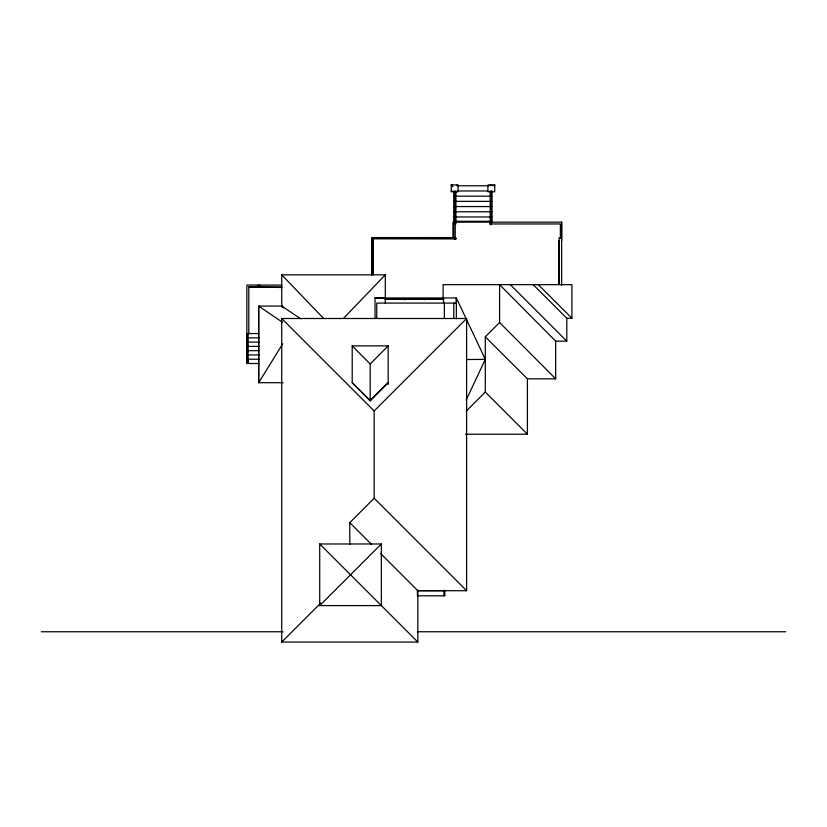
<?xml version="1.0" encoding="UTF-8"?>
<svg xmlns="http://www.w3.org/2000/svg" width="827" height="827" viewBox="0 0 827 827"><rect width="100%" height="100%" fill="white"/><g stroke="black" fill="none" stroke-linecap="round" stroke-linejoin="round"><path stroke-width="1.24" d="M247.294 333.55L247.294 360.944L248.152 360.944L248.152 333.55M371.612 275.071L371.612 252.876L371.685 256.298M453.765 222.163L453.796 190.975M454.747 238.6L455.811 238.011L455.811 239.179L454.747 239.189L454.747 238.031M455.811 238.031L455.811 238.6L372.967 238.6L373.67 238.693M456.359 318.757L456.359 298.733M490.215 223.962L490.215 223.373L491.507 223.373L491.507 190.934M491.29 223.538L491.29 224.541M491.889 222.163L491.889 190.975M559.083 240.595L559.083 284.385L559.083 238.031L561.647 237.856M561.647 240.595L561.647 238.858M561.647 237.566L561.647 222.163L452.938 222.163L452.938 237.576M466.18 400.051L485.294 359.363L456.359 297.947L375.034 297.947M282.679 343.867L258.686 382.694L283.03 382.694M343.339 318.54L385.31 274.833L281.728 274.833L281.728 306.931M370.186 400.888L370.186 364.014L388.163 345.872L352.209 345.872L352.209 382.746L370.186 400.888L388.163 382.746M388.163 382.436L370.186 400.392L352.209 382.746M466.624 590.716L374.176 498.257L374.176 410.947L466.624 318.498L466.624 590.716L417.831 590.716L380.637 553.511M485.294 336.827L499.591 322.53L499.591 284.653L555.661 341.148L555.661 378.818L527.419 378.818L485.294 336.827L485.294 392.039L527.419 434.237L465.405 434.237M349.78 544.486L349.78 522.654L374.176 498.257M466.304 411.029L485.294 392.039M444.802 590.674L417.831 590.674L417.831 642.072L281.728 642.072L320.752 603.059M319.718 605.602L381.35 543.97L319.718 543.97L319.718 605.602L381.35 605.602L381.35 543.97M466.418 359.538L485.294 359.363M451.232 184.928L458.075 184.928L458.075 191.771L451.232 191.771L451.232 184.928L452.938 186.644M488.736 185.775L457.217 185.775L457.217 184.928M493.874 185.786L494.722 185.786M451.232 190.923L452.09 190.923M457.589 190.975L487.92 190.975M453.796 196.175L491.889 196.175M453.796 201.364L491.889 201.375M453.796 206.564L491.889 206.564M453.796 211.764L491.889 211.764M453.796 216.963L491.889 216.963M454.654 220.902L455.935 220.902M454.654 222.918L455.935 222.918L455.935 190.913M455.274 223.61L455.17 238.011M491.29 223.662L490.432 223.373M491.393 223.952L560.365 223.962L560.365 238.031M371.612 237.576L453.796 237.576L453.796 221.305L492.158 221.305L492.158 222.163M454.747 239.179L455.811 238.703L373.06 238.6L373.07 274.771L373.07 238.6M371.612 240.988L371.643 237.566L371.612 274.998M281.78 285.088L246.859 285.067L246.859 363.508L259.099 363.508M248.793 333.56L248.793 287.01L281.78 287.01M424.127 298.702L424.261 299.932M385.31 299.229L404.238 299.229L385.31 299.395M443.52 299.229L424.582 299.229L443.52 299.395M283.475 307.902L282.028 306.073M282.555 306.073L258.686 306.073L258.686 382.694L258.686 306.073L282.638 322.385M533.188 284.653L566.795 318.25L571.922 318.25L571.922 284.653L443.096 284.653L443.096 297.544M281.728 642.072L281.728 318.498L466.624 318.498M246.859 333.55L258.841 333.55M246.859 337.829L259.099 337.829M555.661 341.148L566.795 341.148L566.795 318.25M246.859 342.109L259.099 342.109M246.859 346.389L259.099 346.389M246.859 350.669L259.099 350.669M246.859 354.948L259.099 354.948M246.859 359.228L259.099 359.228M247.294 361.172L248.152 361.172M247.294 361.792L248.152 361.802M247.294 362.443L248.152 362.443M443.944 595.357L444.802 595.357M417.831 595.802L444.802 595.812L444.802 590.302M41.35 631.756L282.989 631.756M417.377 631.756L785.65 631.756M385.31 297.937L375.034 297.834L375.034 318.498M248.793 287.01L281.852 287.476M281.738 306.083L300.821 318.84M538.325 284.653L571.922 318.25M510.29 284.653L566.795 341.148M281.728 318.498L374.176 410.947M349.78 522.654L371.561 544.435M319.718 543.97L381.35 605.602M380.637 604.868L417.831 642.072M499.591 322.53L555.661 378.818M352.209 345.872L370.186 364.014M281.728 274.833L323.698 318.54M561.647 222.153L561.647 285.232M527.419 378.818L527.419 434.237M492.158 184.928L492.158 185.786M491.393 223.362L491.393 224.541L490.215 224.541L490.215 190.934M490.442 184.928L490.442 185.786M456.359 297.947L456.359 303.085L376.75 303.075L376.75 318.498M455.718 222.918L455.718 224.096L454.654 224.096L454.654 190.913M453.785 303.085L453.785 318.498M452.09 184.928L452.09 185.786M444.368 302.909L444.368 318.343M443.944 590.302L443.944 595.812M443.52 297.947L443.52 303.085M417.408 590.302L417.408 595.812M388.163 345.872L388.163 384.39M385.31 274.833L385.31 303.085M260.071 285.088L260.071 287.01M258.045 285.088L258.045 287.01M494.722 184.928L487.878 184.928L487.878 191.771L494.722 191.771L494.722 184.928M404.692 298.702L404.558 299.932L404.692 298.692M423.806 299.229L405.013 299.395L423.806 299.229M248.152 360.531L247.294 360.531L247.294 362.846L248.152 362.846L248.152 360.531"/></g></svg>
